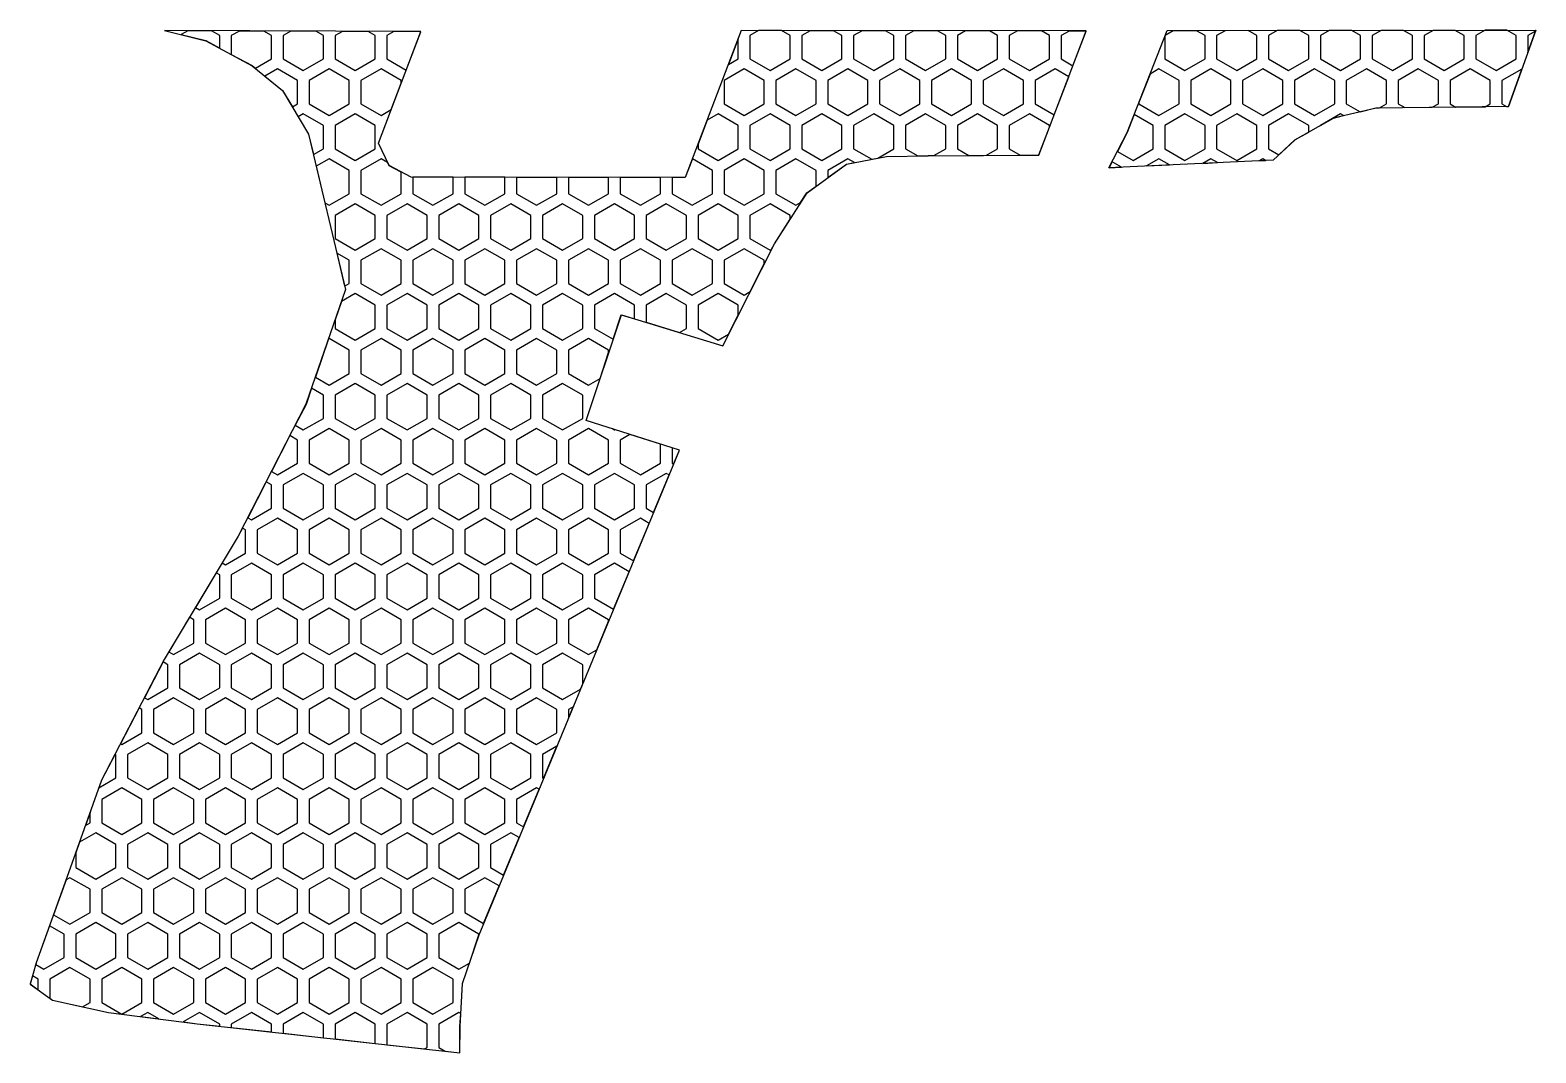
# Model space of a CAD drawing. Header units: millimetres. Extents: x -16.5 to 16.5, y -12 to 10.3.
import ezdxf

# ---------------------------------------------------------------- set-up
doc = ezdxf.new("R2010")
doc.units = ezdxf.units.MM

msp = doc.modelspace()

# ---------------------------------------------------------------- linework, layer by layer
for points in [[(-12.617, 10.073), (-11.608, 9.528), (-10.942, 8.983), (-10.377, 8.035), (-9.569, 4.634), (-10.431, 2.128), (-11.913, -0.754), (-13.529, -3.448), (-14.903, -6.088), (-15.658, -8.217), (-16.331, -10.076), (-16.461, -10.542), (-15.972, -10.894), (-14.749, -11.168), (-12.812, -11.413), (-7.063, -12.047), (-7.061, -11.47), (-7.007, -10.534), (-6.646, -9.464), (-2.261, 1.127), (-4.306, 1.777), (-3.533, 4.082), (-1.314, 3.409), (-0.184, 5.635), (0.525, 6.75), (1.386, 7.375), (2.264, 7.544), (3.176, 7.561), (5.595, 7.575), (6.631, 10.289), (-0.912, 10.297), (-2.137, 7.087), (-8.129, 7.093), (-8.612, 7.345), (-8.844, 7.838), (-7.915, 10.275), (-13.525, 10.295)], [(-12.316, 10.185), (-12.496, 10.289), (-13.014, 10.29), (-13.157, 10.208), (-12.616, 10.075), (-12.316, 9.913)], [(-11.182, 9.677), (-11.182, 10.185), (-11.355, 10.284), (-11.887, 10.286), (-12.062, 10.185), (-12.062, 9.776), (-11.606, 9.53), (-11.536, 9.473)], [(-10.049, 9.677), (-10.049, 10.185), (-10.214, 10.28), (-10.76, 10.282), (-10.928, 10.185), (-10.928, 9.677), (-10.488, 9.423)], [(-8.915, 9.677), (-8.915, 10.185), (-9.073, 10.276), (-9.633, 10.278), (-9.795, 10.185), (-9.795, 9.677), (-9.355, 9.423)], [(-7.921, 10.266), (-7.932, 10.272), (-8.506, 10.274), (-8.661, 10.185), (-8.661, 9.677), (-8.238, 9.433)], [(0.156, 9.677), (0.156, 10.185), (-0.032, 10.294), (-0.534, 10.294), (-0.723, 10.185), (-0.723, 9.677), (-0.284, 9.423)], [(1.29, 9.677), (1.29, 10.185), (1.105, 10.292), (0.597, 10.293), (0.41, 10.185), (0.41, 9.677), (0.85, 9.423)], [(2.424, 9.677), (2.424, 10.185), (2.241, 10.291), (1.729, 10.292), (1.544, 10.185), (1.544, 9.677), (1.984, 9.423)], [(3.558, 9.677), (3.558, 10.185), (3.377, 10.29), (2.861, 10.29), (2.678, 10.185), (2.678, 9.677), (3.118, 9.423)], [(4.692, 9.677), (4.692, 10.185), (4.513, 10.288), (3.992, 10.289), (3.812, 10.185), (3.812, 9.677), (4.252, 9.423)], [(5.826, 9.677), (5.826, 10.185), (5.649, 10.287), (5.124, 10.288), (4.946, 10.185), (4.946, 9.677), (5.386, 9.423)], [(6.627, 10.286), (6.256, 10.286), (6.08, 10.185), (6.08, 9.677), (6.338, 9.528)], [(7.522, 8.071), (8.396, 10.294), (16.461, 10.305), (15.864, 8.635), (12.966, 8.602), (12.036, 8.38), (11.196, 7.905), (10.72, 7.462), (7.125, 7.296)], [(9.227, 9.677), (9.227, 10.185), (9.041, 10.293), (8.533, 10.292), (8.358, 10.191), (8.348, 10.165), (8.348, 9.677), (8.788, 9.423)], [(10.361, 9.677), (10.361, 10.185), (10.172, 10.294), (9.669, 10.293), (9.481, 10.185), (9.481, 9.677), (9.921, 9.423)], [(11.495, 9.677), (11.495, 10.185), (11.303, 10.296), (10.806, 10.295), (10.615, 10.185), (10.615, 9.677), (11.055, 9.423)], [(12.629, 9.677), (12.629, 10.185), (12.435, 10.297), (11.943, 10.297), (11.749, 10.185), (11.749, 9.677), (12.189, 9.423)], [(13.763, 9.677), (13.763, 10.185), (13.566, 10.299), (13.079, 10.298), (12.883, 10.185), (12.883, 9.677), (13.323, 9.423)], [(14.897, 9.677), (14.897, 10.185), (14.697, 10.3), (14.216, 10.3), (14.017, 10.185), (14.017, 9.677), (14.457, 9.423)], [(16.031, 9.677), (16.031, 10.185), (15.828, 10.302), (15.352, 10.301), (15.151, 10.185), (15.151, 9.677), (15.591, 9.423)], [(16.45, 10.28), (16.285, 10.185), (16.285, 9.819)], [(-0.977, 9.677), (-0.977, 10.118), (-1.194, 9.552)], [(-10.615, 8.695), (-10.615, 9.203), (-11.055, 9.457), (-11.326, 9.301), (-10.94, 8.985), (-10.728, 8.63)], [(-9.482, 8.695), (-9.482, 9.203), (-9.922, 9.457), (-10.361, 9.203), (-10.361, 8.695), (-9.922, 8.441)], [(-8.568, 8.568), (-8.348, 9.146), (-8.348, 9.203), (-8.788, 9.457), (-9.228, 9.203), (-9.228, 8.695), (-8.788, 8.441)], [(-0.411, 8.695), (-0.411, 9.203), (-0.85, 9.457), (-1.29, 9.203), (-1.29, 8.695), (-0.85, 8.441)], [(0.723, 8.695), (0.723, 9.203), (0.283, 9.457), (-0.157, 9.203), (-0.157, 8.695), (0.283, 8.441)], [(1.857, 8.695), (1.857, 9.203), (1.417, 9.457), (0.977, 9.203), (0.977, 8.695), (1.417, 8.441)], [(2.991, 8.695), (2.991, 9.203), (2.551, 9.457), (2.111, 9.203), (2.111, 8.695), (2.551, 8.441)], [(4.125, 8.695), (4.125, 9.203), (3.685, 9.457), (3.245, 9.203), (3.245, 8.695), (3.685, 8.441)], [(5.259, 8.695), (5.259, 9.203), (4.819, 9.457), (4.379, 9.203), (4.379, 8.695), (4.819, 8.441)], [(6.246, 9.288), (5.953, 9.457), (5.513, 9.203), (5.513, 8.695), (5.928, 8.455)], [(8.661, 8.695), (8.661, 9.203), (8.221, 9.457), (8.025, 9.344), (7.781, 8.723), (7.781, 8.695), (8.221, 8.441)], [(9.794, 8.695), (9.794, 9.203), (9.354, 9.457), (8.915, 9.203), (8.915, 8.695), (9.354, 8.441)], [(10.928, 8.695), (10.928, 9.203), (10.488, 9.457), (10.048, 9.203), (10.048, 8.695), (10.488, 8.441)], [(12.062, 8.695), (12.062, 9.203), (11.622, 9.457), (11.182, 9.203), (11.182, 8.695), (11.622, 8.441)], [(12.965, 8.604), (13.04, 8.605), (13.196, 8.695), (13.196, 9.203), (12.756, 9.457), (12.316, 9.203), (12.316, 8.695), (12.617, 8.521)], [(14.197, 8.618), (14.33, 8.695), (14.33, 9.203), (13.89, 9.457), (13.45, 9.203), (13.45, 8.695), (13.595, 8.611)], [(15.354, 8.632), (15.464, 8.695), (15.464, 9.203), (15.024, 9.457), (14.584, 9.203), (14.584, 8.695), (14.707, 8.624)], [(15.862, 8.637), (16.155, 9.455), (15.718, 9.203), (15.718, 8.695), (15.819, 8.637)], [(-10.049, 7.713), (-10.049, 8.221), (-10.488, 8.475), (-10.598, 8.412), (-10.374, 8.035), (-10.268, 7.587)], [(-8.915, 7.713), (-8.915, 8.221), (-9.355, 8.475), (-9.795, 8.221), (-9.795, 7.713), (-9.355, 7.459)], [(-0.977, 7.713), (-0.977, 8.221), (-1.417, 8.475), (-1.658, 8.336), (-1.857, 7.813), (-1.857, 7.713), (-1.417, 7.459)], [(0.156, 7.713), (0.156, 8.221), (-0.284, 8.475), (-0.723, 8.221), (-0.723, 7.713), (-0.284, 7.459)], [(1.29, 7.713), (1.29, 8.221), (0.85, 8.475), (0.41, 8.221), (0.41, 7.713), (0.85, 7.459)], [(2.071, 7.509), (2.424, 7.713), (2.424, 8.221), (1.984, 8.475), (1.544, 8.221), (1.544, 7.713), (1.941, 7.484)], [(3.176, 7.563), (3.3, 7.564), (3.558, 7.713), (3.558, 8.221), (3.118, 8.475), (2.678, 8.221), (2.678, 7.713), (2.945, 7.559)], [(4.446, 7.571), (4.692, 7.713), (4.692, 8.221), (4.252, 8.475), (3.812, 8.221), (3.812, 7.713), (4.062, 7.568)], [(5.592, 7.578), (5.594, 7.579), (5.826, 8.187), (5.826, 8.221), (5.386, 8.475), (4.946, 8.221), (4.946, 7.713), (5.184, 7.575)], [(8.094, 7.713), (8.094, 8.221), (7.678, 8.461), (7.524, 8.07), (7.312, 7.656), (7.654, 7.459)], [(9.227, 7.713), (9.227, 8.221), (8.788, 8.475), (8.348, 8.221), (8.348, 7.713), (8.788, 7.459)], [(10.361, 7.713), (10.361, 8.221), (9.921, 8.475), (9.481, 8.221), (9.481, 7.713), (9.921, 7.459)], [(11.194, 7.907), (11.495, 8.077), (11.495, 8.221), (11.055, 8.475), (10.615, 8.221), (10.615, 7.713), (10.844, 7.581)], [(12.036, 8.383), (12.257, 8.436), (12.189, 8.475), (11.749, 8.221), (11.749, 8.221)], [(-9.482, 6.731), (-9.482, 7.239), (-9.922, 7.493), (-10.206, 7.329), (-10.017, 6.532), (-9.922, 6.477)], [(-8.348, 6.731), (-8.348, 7.204), (-8.614, 7.343), (-8.646, 7.411), (-8.788, 7.493), (-9.228, 7.239), (-9.228, 6.731), (-8.788, 6.477)], [(-1.544, 6.731), (-1.544, 7.239), (-1.98, 7.491), (-2.136, 7.084), (-2.424, 7.085), (-2.424, 6.731), (-1.984, 6.477)], [(-0.411, 6.731), (-0.411, 7.239), (-0.85, 7.493), (-1.29, 7.239), (-1.29, 6.731), (-0.85, 6.477)], [(0.386, 6.536), (0.523, 6.752), (0.723, 6.897), (0.723, 7.239), (0.283, 7.493), (-0.157, 7.239), (-0.157, 6.731), (0.283, 6.477)], [(1.385, 7.377), (1.56, 7.411), (1.417, 7.493), (0.977, 7.239), (0.977, 7.081)], [(7.129, 7.299), (7.401, 7.312), (7.196, 7.43), (7.129, 7.299)], [(8.451, 7.36), (8.221, 7.493), (7.95, 7.337)], [(9.501, 7.409), (9.354, 7.493), (9.183, 7.394)], [(10.551, 7.457), (10.488, 7.493), (10.415, 7.451)], [(-7.214, 6.731), (-7.214, 7.09), (-8.094, 7.091), (-8.094, 6.731), (-7.654, 6.477)], [(-6.08, 6.731), (-6.08, 7.089), (-6.96, 7.09), (-6.96, 6.731), (-6.52, 6.477)], [(-4.946, 6.731), (-4.946, 7.087), (-5.826, 7.088), (-5.826, 6.731), (-5.386, 6.477)], [(-3.812, 6.731), (-3.812, 7.086), (-4.692, 7.087), (-4.692, 6.731), (-4.252, 6.477)], [(-2.678, 6.731), (-2.678, 7.085), (-3.558, 7.086), (-3.558, 6.731), (-3.118, 6.477)], [(-8.915, 5.749), (-8.915, 6.257), (-9.355, 6.511), (-9.795, 6.257), (-9.795, 5.749), (-9.355, 5.495)], [(-7.781, 5.749), (-7.781, 6.257), (-8.221, 6.511), (-8.661, 6.257), (-8.661, 5.749), (-8.221, 5.495)], [(-6.647, 5.749), (-6.647, 6.257), (-7.087, 6.511), (-7.527, 6.257), (-7.527, 5.749), (-7.087, 5.495)], [(-5.513, 5.749), (-5.513, 6.257), (-5.953, 6.511), (-6.393, 6.257), (-6.393, 5.749), (-5.953, 5.495)], [(-4.379, 5.749), (-4.379, 6.257), (-4.819, 6.511), (-5.259, 6.257), (-5.259, 5.749), (-4.819, 5.495)], [(-3.245, 5.749), (-3.245, 6.257), (-3.685, 6.511), (-4.125, 6.257), (-4.125, 5.749), (-3.685, 5.495)], [(-2.111, 5.749), (-2.111, 6.257), (-2.551, 6.511), (-2.991, 6.257), (-2.991, 5.749), (-2.551, 5.495)], [(-0.977, 5.749), (-0.977, 6.257), (-1.417, 6.511), (-1.857, 6.257), (-1.857, 5.749), (-1.417, 5.495)], [(-0.248, 5.516), (-0.187, 5.637), (0.156, 6.176), (0.156, 6.257), (-0.284, 6.511), (-0.723, 6.257), (-0.723, 5.749), (-0.284, 5.495)], [(-9.482, 4.767), (-9.482, 5.275), (-9.757, 5.434), (-9.584, 4.708)], [(-8.348, 4.767), (-8.348, 5.275), (-8.788, 5.529), (-9.228, 5.275), (-9.228, 4.767), (-8.788, 4.513)], [(-7.214, 4.767), (-7.214, 5.275), (-7.654, 5.529), (-8.094, 5.275), (-8.094, 4.767), (-7.654, 4.513)], [(-6.08, 4.767), (-6.08, 5.275), (-6.52, 5.529), (-6.96, 5.275), (-6.96, 4.767), (-6.52, 4.513)], [(-4.946, 4.767), (-4.946, 5.275), (-5.386, 5.529), (-5.826, 5.275), (-5.826, 4.767), (-5.386, 4.513)], [(-3.812, 4.767), (-3.812, 5.275), (-4.252, 5.529), (-4.692, 5.275), (-4.692, 4.767), (-4.252, 4.513)], [(-2.678, 4.767), (-2.678, 5.275), (-3.118, 5.529), (-3.558, 5.275), (-3.558, 4.767), (-3.118, 4.513)], [(-1.544, 4.767), (-1.544, 5.275), (-1.984, 5.529), (-2.424, 5.275), (-2.424, 4.767), (-1.984, 4.513)], [(-0.718, 4.59), (-0.411, 5.195), (-0.411, 5.275), (-0.85, 5.529), (-1.29, 5.275), (-1.29, 4.767), (-0.85, 4.513)], [(-8.915, 3.785), (-8.915, 4.293), (-9.355, 4.547), (-9.656, 4.373), (-9.795, 3.971), (-9.795, 3.785), (-9.355, 3.531)], [(-7.781, 3.785), (-7.781, 4.293), (-8.221, 4.547), (-8.661, 4.293), (-8.661, 3.785), (-8.221, 3.531)], [(-6.647, 3.785), (-6.647, 4.293), (-7.087, 4.547), (-7.527, 4.293), (-7.527, 3.785), (-7.087, 3.531)], [(-5.513, 3.785), (-5.513, 4.293), (-5.953, 4.547), (-6.393, 4.293), (-6.393, 3.785), (-5.953, 3.531)], [(-4.379, 3.785), (-4.379, 4.293), (-4.819, 4.547), (-5.259, 4.293), (-5.259, 3.785), (-4.819, 3.531)], [(-3.535, 4.085), (-3.245, 3.997), (-3.245, 4.293), (-3.685, 4.547), (-4.125, 4.293), (-4.125, 3.785), (-3.715, 3.548)], [(-2.111, 3.785), (-2.111, 4.293), (-2.551, 4.547), (-2.991, 4.293), (-2.991, 3.92), (-2.261, 3.699)], [(-1.188, 3.664), (-0.977, 4.078), (-0.977, 4.293), (-1.417, 4.547), (-1.857, 4.293), (-1.857, 3.785), (-1.417, 3.531)], [(-9.482, 2.803), (-9.482, 3.311), (-9.921, 3.565), (-9.937, 3.556), (-10.224, 2.724), (-9.921, 2.549)], [(-8.348, 2.803), (-8.348, 3.311), (-8.788, 3.565), (-9.228, 3.311), (-9.228, 2.803), (-8.788, 2.549)], [(-7.214, 2.803), (-7.214, 3.311), (-7.654, 3.565), (-8.094, 3.311), (-8.094, 2.803), (-7.654, 2.549)], [(-6.08, 2.803), (-6.08, 3.311), (-6.52, 3.565), (-6.96, 3.311), (-6.96, 2.803), (-6.52, 2.549)], [(-4.946, 2.803), (-4.946, 3.311), (-5.386, 3.565), (-5.826, 3.311), (-5.826, 2.803), (-5.386, 2.549)], [(-4.001, 2.694), (-3.812, 3.258), (-3.812, 3.311), (-4.252, 3.565), (-4.692, 3.311), (-4.692, 2.803), (-4.252, 2.549)], [(-10.048, 1.821), (-10.048, 2.329), (-10.308, 2.479), (-10.429, 2.127), (-10.665, 1.669), (-10.488, 1.567)], [(-8.915, 1.821), (-8.915, 2.329), (-9.355, 2.583), (-9.795, 2.329), (-9.795, 1.821), (-9.355, 1.567)], [(-7.781, 1.821), (-7.781, 2.329), (-8.221, 2.583), (-8.661, 2.329), (-8.661, 1.821), (-8.221, 1.567)], [(-6.647, 1.821), (-6.647, 2.329), (-7.087, 2.583), (-7.527, 2.329), (-7.527, 1.821), (-7.087, 1.567)], [(-5.513, 1.821), (-5.513, 2.329), (-5.953, 2.583), (-6.393, 2.329), (-6.393, 1.821), (-5.953, 1.567)], [(-4.379, 1.821), (-4.379, 2.329), (-4.819, 2.583), (-5.259, 2.329), (-5.259, 1.821), (-4.819, 1.567)], [(-4.123, 2.33), (-4.125, 2.329), (-4.125, 2.325)], [(-10.615, 0.839), (-10.615, 1.347), (-10.781, 1.443), (-11.184, 0.659), (-11.055, 0.585)], [(-9.482, 0.839), (-9.482, 1.347), (-9.921, 1.601), (-10.361, 1.347), (-10.361, 0.839), (-9.921, 0.585)], [(-8.348, 0.839), (-8.348, 1.347), (-8.788, 1.601), (-9.228, 1.347), (-9.228, 0.839), (-8.788, 0.585)], [(-7.214, 0.839), (-7.214, 1.347), (-7.654, 1.601), (-8.094, 1.347), (-8.094, 0.839), (-7.654, 0.585)], [(-6.08, 0.839), (-6.08, 1.347), (-6.52, 1.601), (-6.96, 1.347), (-6.96, 0.839), (-6.52, 0.585)], [(-4.946, 0.839), (-4.946, 1.347), (-5.386, 1.601), (-5.826, 1.347), (-5.826, 0.839), (-5.386, 0.585)], [(-3.812, 0.839), (-3.812, 1.347), (-4.252, 1.601), (-4.692, 1.347), (-4.692, 0.839), (-4.252, 0.585)], [(-3.674, 1.573), (-3.723, 1.589), (-3.685, 1.567)], [(-2.678, 0.839), (-2.678, 1.257), (-3.346, 1.469), (-3.558, 1.347), (-3.558, 0.839), (-3.118, 0.585)], [(-2.264, 1.126), (-2.424, 1.177), (-2.424, 0.839), (-2.391, 0.82)], [(-11.182, -0.143), (-11.182, 0.365), (-11.3, 0.433), (-11.703, -0.35), (-11.622, -0.397)], [(-10.048, -0.143), (-10.048, 0.365), (-10.488, 0.619), (-10.928, 0.365), (-10.928, -0.143), (-10.488, -0.397)], [(-8.915, -0.143), (-8.915, 0.365), (-9.355, 0.619), (-9.795, 0.365), (-9.795, -0.143), (-9.355, -0.397)], [(-7.781, -0.143), (-7.781, 0.365), (-8.221, 0.619), (-8.661, 0.365), (-8.661, -0.143), (-8.221, -0.397)], [(-6.647, -0.143), (-6.647, 0.365), (-7.087, 0.619), (-7.527, 0.365), (-7.527, -0.143), (-7.087, -0.397)], [(-5.513, -0.143), (-5.513, 0.365), (-5.953, 0.619), (-6.393, 0.365), (-6.393, -0.143), (-5.953, -0.397)], [(-4.379, -0.143), (-4.379, 0.365), (-4.819, 0.619), (-5.259, 0.365), (-5.259, -0.143), (-4.819, -0.397)], [(-3.245, -0.143), (-3.245, 0.365), (-3.685, 0.619), (-4.125, 0.365), (-4.125, -0.143), (-3.685, -0.397)], [(-2.489, 0.583), (-2.551, 0.619), (-2.991, 0.365), (-2.991, -0.143), (-2.828, -0.237)], [(-11.749, -1.125), (-11.749, -0.617), (-11.819, -0.577), (-11.911, -0.756), (-12.26, -1.338), (-12.189, -1.379)], [(-10.615, -1.125), (-10.615, -0.617), (-11.055, -0.363), (-11.495, -0.617), (-11.495, -1.125), (-11.055, -1.379)], [(-9.482, -1.125), (-9.482, -0.617), (-9.921, -0.363), (-10.361, -0.617), (-10.361, -1.125), (-9.921, -1.379)], [(-8.348, -1.125), (-8.348, -0.617), (-8.788, -0.363), (-9.228, -0.617), (-9.228, -1.125), (-8.788, -1.379)], [(-7.214, -1.125), (-7.214, -0.617), (-7.654, -0.363), (-8.094, -0.617), (-8.094, -1.125), (-7.654, -1.379)], [(-6.08, -1.125), (-6.08, -0.617), (-6.52, -0.363), (-6.96, -0.617), (-6.96, -1.125), (-6.52, -1.379)], [(-4.946, -1.125), (-4.946, -0.617), (-5.386, -0.363), (-5.826, -0.617), (-5.826, -1.125), (-5.386, -1.379)], [(-3.812, -1.125), (-3.812, -0.617), (-4.252, -0.363), (-4.692, -0.617), (-4.692, -1.125), (-4.252, -1.379)], [(-2.926, -0.474), (-3.118, -0.363), (-3.558, -0.617), (-3.558, -1.125), (-3.266, -1.294)], [(-12.316, -2.107), (-12.316, -1.599), (-12.391, -1.556), (-12.844, -2.31), (-12.756, -2.361)], [(-11.182, -2.107), (-11.182, -1.599), (-11.622, -1.345), (-12.062, -1.599), (-12.062, -2.107), (-11.622, -2.361)], [(-10.048, -2.107), (-10.048, -1.599), (-10.488, -1.345), (-10.928, -1.599), (-10.928, -2.107), (-10.488, -2.361)], [(-8.915, -2.107), (-8.915, -1.599), (-9.355, -1.345), (-9.795, -1.599), (-9.795, -2.107), (-9.355, -2.361)], [(-7.781, -2.107), (-7.781, -1.599), (-8.221, -1.345), (-8.661, -1.599), (-8.661, -2.107), (-8.221, -2.361)], [(-6.647, -2.107), (-6.647, -1.599), (-7.087, -1.345), (-7.527, -1.599), (-7.527, -2.107), (-7.087, -2.361)], [(-5.513, -2.107), (-5.513, -1.599), (-5.953, -1.345), (-6.393, -1.599), (-6.393, -2.107), (-5.953, -2.361)], [(-4.379, -2.107), (-4.379, -1.599), (-4.819, -1.345), (-5.259, -1.599), (-5.259, -2.107), (-4.819, -2.361)], [(-3.364, -1.53), (-3.685, -1.345), (-4.125, -1.599), (-4.125, -2.107), (-3.703, -2.35)], [(-12.883, -3.089), (-12.883, -2.581), (-12.974, -2.528), (-13.427, -3.283), (-13.323, -3.343)], [(-11.749, -3.089), (-11.749, -2.581), (-12.189, -2.327), (-12.629, -2.581), (-12.629, -3.089), (-12.189, -3.343)], [(-10.615, -3.089), (-10.615, -2.581), (-11.055, -2.327), (-11.495, -2.581), (-11.495, -3.089), (-11.055, -3.343)], [(-9.482, -3.089), (-9.482, -2.581), (-9.921, -2.327), (-10.361, -2.581), (-10.361, -3.089), (-9.921, -3.343)], [(-8.348, -3.089), (-8.348, -2.581), (-8.788, -2.327), (-9.228, -2.581), (-9.228, -3.089), (-8.788, -3.343)], [(-7.214, -3.089), (-7.214, -2.581), (-7.654, -2.327), (-8.094, -2.581), (-8.094, -3.089), (-7.654, -3.343)], [(-6.08, -3.089), (-6.08, -2.581), (-6.52, -2.327), (-6.96, -2.581), (-6.96, -3.089), (-6.52, -3.343)], [(-4.946, -3.089), (-4.946, -2.581), (-5.386, -2.327), (-5.826, -2.581), (-5.826, -3.089), (-5.386, -3.343)], [(-4.071, -3.238), (-3.812, -2.613), (-3.812, -2.581), (-4.252, -2.327), (-4.692, -2.581), (-4.692, -3.089), (-4.252, -3.343)], [(-13.45, -4.071), (-13.45, -3.563), (-13.555, -3.502), (-13.961, -4.284), (-13.89, -4.325)], [(-12.316, -4.071), (-12.316, -3.563), (-12.756, -3.309), (-13.196, -3.563), (-13.196, -4.071), (-12.756, -4.325)], [(-11.182, -4.071), (-11.182, -3.563), (-11.622, -3.309), (-12.062, -3.563), (-12.062, -4.071), (-11.622, -4.325)], [(-10.048, -4.071), (-10.048, -3.563), (-10.488, -3.309), (-10.928, -3.563), (-10.928, -4.071), (-10.488, -4.325)], [(-8.915, -4.071), (-8.915, -3.563), (-9.355, -3.309), (-9.794, -3.563), (-9.794, -4.071), (-9.355, -4.325)], [(-7.781, -4.071), (-7.781, -3.563), (-8.221, -3.309), (-8.661, -3.563), (-8.661, -4.071), (-8.221, -4.325)], [(-6.647, -4.071), (-6.647, -3.563), (-7.087, -3.309), (-7.527, -3.563), (-7.527, -4.071), (-7.087, -4.325)], [(-5.513, -4.071), (-5.513, -3.563), (-5.953, -3.309), (-6.393, -3.563), (-6.393, -4.071), (-5.953, -4.325)], [(-4.427, -4.098), (-4.379, -3.983), (-4.379, -3.563), (-4.819, -3.309), (-5.259, -3.563), (-5.259, -4.071), (-4.819, -4.325)], [(-14.017, -5.053), (-14.017, -4.545), (-14.079, -4.509), (-14.485, -5.29), (-14.457, -5.307)], [(-12.883, -5.053), (-12.883, -4.545), (-13.323, -4.291), (-13.763, -4.545), (-13.763, -5.053), (-13.323, -5.307)], [(-11.749, -5.053), (-11.749, -4.545), (-12.189, -4.291), (-12.629, -4.545), (-12.629, -5.053), (-12.189, -5.307)], [(-10.615, -5.053), (-10.615, -4.545), (-11.055, -4.291), (-11.495, -4.545), (-11.495, -5.053), (-11.055, -5.307)], [(-9.482, -5.053), (-9.482, -4.545), (-9.921, -4.291), (-10.361, -4.545), (-10.361, -5.053), (-9.921, -5.307)], [(-8.348, -5.053), (-8.348, -4.545), (-8.788, -4.291), (-9.228, -4.545), (-9.228, -5.053), (-8.788, -5.307)], [(-7.214, -5.053), (-7.214, -4.545), (-7.654, -4.291), (-8.094, -4.545), (-8.094, -5.053), (-7.654, -5.307)], [(-6.08, -5.053), (-6.08, -4.545), (-6.52, -4.291), (-6.96, -4.545), (-6.96, -5.053), (-6.52, -5.307)], [(-4.946, -5.053), (-4.946, -4.545), (-5.386, -4.291), (-5.826, -4.545), (-5.826, -5.053), (-5.386, -5.307)], [(-4.587, -4.484), (-4.692, -4.545), (-4.692, -4.738)], [(-14.584, -6.035), (-14.584, -5.527), (-14.603, -5.516), (-14.901, -6.09), (-14.958, -6.251)], [(-13.45, -6.035), (-13.45, -5.527), (-13.89, -5.273), (-14.33, -5.527), (-14.33, -6.035), (-13.89, -6.289)], [(-12.316, -6.035), (-12.316, -5.527), (-12.756, -5.273), (-13.196, -5.527), (-13.196, -6.035), (-12.756, -6.289)], [(-11.182, -6.035), (-11.182, -5.527), (-11.622, -5.273), (-12.062, -5.527), (-12.062, -6.035), (-11.622, -6.289)], [(-10.048, -6.035), (-10.048, -5.527), (-10.488, -5.273), (-10.928, -5.527), (-10.928, -6.035), (-10.488, -6.289)], [(-8.915, -6.035), (-8.915, -5.527), (-9.355, -5.273), (-9.794, -5.527), (-9.794, -6.035), (-9.355, -6.289)], [(-7.781, -6.035), (-7.781, -5.527), (-8.221, -5.273), (-8.661, -5.527), (-8.661, -6.035), (-8.221, -6.289)], [(-6.647, -6.035), (-6.647, -5.527), (-7.087, -5.273), (-7.527, -5.527), (-7.527, -6.035), (-7.087, -6.289)], [(-5.513, -6.035), (-5.513, -5.527), (-5.953, -5.273), (-6.393, -5.527), (-6.393, -6.035), (-5.953, -6.289)], [(-4.943, -5.344), (-5.259, -5.527), (-5.259, -6.035), (-5.235, -6.049)], [(-14.017, -7.017), (-14.017, -6.509), (-14.457, -6.255), (-14.897, -6.509), (-14.897, -7.017), (-14.457, -7.271)], [(-12.883, -7.017), (-12.883, -6.509), (-13.323, -6.255), (-13.763, -6.509), (-13.763, -7.017), (-13.323, -7.271)], [(-11.749, -7.017), (-11.749, -6.509), (-12.189, -6.255), (-12.629, -6.509), (-12.629, -7.017), (-12.189, -7.271)], [(-10.615, -7.017), (-10.615, -6.509), (-11.055, -6.255), (-11.495, -6.509), (-11.495, -7.017), (-11.055, -7.271)], [(-9.482, -7.017), (-9.482, -6.509), (-9.921, -6.255), (-10.361, -6.509), (-10.361, -7.017), (-9.921, -7.271)], [(-8.348, -7.017), (-8.348, -6.509), (-8.788, -6.255), (-9.228, -6.509), (-9.228, -7.017), (-8.788, -7.271)], [(-7.214, -7.017), (-7.214, -6.509), (-7.654, -6.255), (-8.094, -6.509), (-8.094, -7.017), (-7.654, -7.271)], [(-6.08, -7.017), (-6.08, -6.509), (-6.52, -6.255), (-6.96, -6.509), (-6.96, -7.017), (-6.52, -7.271)], [(-5.333, -6.285), (-5.386, -6.255), (-5.826, -6.509), (-5.826, -7.017), (-5.672, -7.105)], [(-15.151, -7.017), (-15.151, -6.794), (-15.25, -7.074)], [(-14.584, -7.998), (-14.584, -7.49), (-15.024, -7.236), (-15.381, -7.442), (-15.464, -7.677), (-15.464, -7.998), (-15.024, -8.252)], [(-13.45, -7.998), (-13.45, -7.49), (-13.89, -7.236), (-14.33, -7.49), (-14.33, -7.998), (-13.89, -8.252)], [(-12.316, -7.998), (-12.316, -7.49), (-12.756, -7.236), (-13.196, -7.49), (-13.196, -7.998), (-12.756, -8.252)], [(-11.182, -7.998), (-11.182, -7.49), (-11.622, -7.236), (-12.062, -7.49), (-12.062, -7.998), (-11.622, -8.252)], [(-10.048, -7.998), (-10.048, -7.49), (-10.488, -7.236), (-10.928, -7.49), (-10.928, -7.998), (-10.488, -8.252)], [(-8.915, -7.998), (-8.915, -7.49), (-9.355, -7.236), (-9.794, -7.49), (-9.794, -7.998), (-9.355, -8.252)], [(-7.781, -7.998), (-7.781, -7.49), (-8.221, -7.236), (-8.661, -7.49), (-8.661, -7.998), (-8.221, -8.252)], [(-6.647, -7.998), (-6.647, -7.49), (-7.087, -7.236), (-7.527, -7.49), (-7.527, -7.998), (-7.087, -8.252)], [(-5.77, -7.342), (-5.953, -7.236), (-6.393, -7.49), (-6.393, -7.998), (-6.11, -8.162)], [(-15.151, -8.98), (-15.151, -8.472), (-15.591, -8.218), (-15.673, -8.266), (-15.949, -9.028), (-15.591, -9.234)], [(-14.017, -8.98), (-14.017, -8.472), (-14.457, -8.218), (-14.897, -8.472), (-14.897, -8.98), (-14.457, -9.234)], [(-12.883, -8.98), (-12.883, -8.472), (-13.323, -8.218), (-13.763, -8.472), (-13.763, -8.98), (-13.323, -9.234)], [(-11.749, -8.98), (-11.749, -8.472), (-12.189, -8.218), (-12.629, -8.472), (-12.629, -8.98), (-12.189, -9.234)], [(-10.615, -8.98), (-10.615, -8.472), (-11.055, -8.218), (-11.495, -8.472), (-11.495, -8.98), (-11.055, -9.234)], [(-9.482, -8.98), (-9.482, -8.472), (-9.921, -8.218), (-10.361, -8.472), (-10.361, -8.98), (-9.921, -9.234)], [(-8.348, -8.98), (-8.348, -8.472), (-8.788, -8.218), (-9.228, -8.472), (-9.228, -8.98), (-8.788, -9.234)], [(-7.214, -8.98), (-7.214, -8.472), (-7.654, -8.218), (-8.094, -8.472), (-8.094, -8.98), (-7.654, -9.234)], [(-6.208, -8.399), (-6.52, -8.218), (-6.96, -8.472), (-6.96, -8.98), (-6.547, -9.219)], [(-14.584, -9.962), (-14.584, -9.454), (-15.024, -9.2), (-15.464, -9.454), (-15.464, -9.962), (-15.024, -10.216)], [(-13.45, -9.962), (-13.45, -9.454), (-13.89, -9.2), (-14.33, -9.454), (-14.33, -9.962), (-13.89, -10.216)], [(-12.316, -9.962), (-12.316, -9.454), (-12.756, -9.2), (-13.196, -9.454), (-13.196, -9.962), (-12.756, -10.216)], [(-11.182, -9.962), (-11.182, -9.454), (-11.622, -9.2), (-12.062, -9.454), (-12.062, -9.962), (-11.622, -10.216)], [(-10.048, -9.962), (-10.048, -9.454), (-10.488, -9.2), (-10.928, -9.454), (-10.928, -9.962), (-10.488, -10.216)], [(-8.915, -9.962), (-8.915, -9.454), (-9.355, -9.2), (-9.794, -9.454), (-9.794, -9.962), (-9.355, -10.216)], [(-7.781, -9.962), (-7.781, -9.454), (-8.221, -9.2), (-8.661, -9.454), (-8.661, -9.962), (-8.221, -10.216)], [(-6.858, -10.084), (-6.649, -9.464), (-6.647, -9.459), (-6.647, -9.454), (-7.087, -9.2), (-7.527, -9.454), (-7.527, -9.962), (-7.087, -10.216)], [(-15.718, -9.962), (-15.718, -9.454), (-16.037, -9.27), (-16.329, -10.076), (-16.339, -10.112), (-16.158, -10.216)], [(-15.151, -10.944), (-15.151, -10.436), (-15.591, -10.182), (-16.031, -10.436), (-16.031, -10.849), (-15.971, -10.892), (-15.314, -11.039)], [(-14.017, -10.944), (-14.017, -10.436), (-14.457, -10.182), (-14.897, -10.436), (-14.897, -10.944), (-14.457, -11.198)], [(-12.883, -10.944), (-12.883, -10.436), (-13.323, -10.182), (-13.763, -10.436), (-13.763, -10.944), (-13.323, -11.198)], [(-11.749, -10.944), (-11.749, -10.436), (-12.189, -10.182), (-12.629, -10.436), (-12.629, -10.944), (-12.189, -11.198)], [(-10.615, -10.944), (-10.615, -10.436), (-11.055, -10.182), (-11.495, -10.436), (-11.495, -10.944), (-11.055, -11.198)], [(-9.482, -10.944), (-9.482, -10.436), (-9.921, -10.182), (-10.361, -10.436), (-10.361, -10.944), (-9.921, -11.198)], [(-8.348, -10.944), (-8.348, -10.436), (-8.788, -10.182), (-9.228, -10.436), (-9.228, -10.944), (-8.788, -11.198)], [(-7.214, -10.944), (-7.214, -10.436), (-7.654, -10.182), (-8.094, -10.436), (-8.094, -10.944), (-7.654, -11.198)], [(-16.285, -10.436), (-16.409, -10.364), (-16.459, -10.541), (-16.459, -10.541), (-16.285, -10.666)], [(-13.89, -11.164), (-14.046, -11.254), (-13.647, -11.305)], [(-12.316, -11.418), (-12.756, -11.164), (-13.115, -11.372), (-12.811, -11.41), (-12.316, -11.465)], [(-11.182, -11.418), (-11.622, -11.164), (-12.062, -11.418), (-12.062, -11.493), (-11.182, -11.59)], [(-10.048, -11.418), (-10.488, -11.164), (-10.928, -11.418), (-10.928, -11.618), (-10.048, -11.715)], [(-8.915, -11.418), (-9.355, -11.164), (-9.794, -11.418), (-9.794, -11.743), (-8.915, -11.84)], [(-7.781, -11.926), (-7.781, -11.418), (-8.221, -11.164), (-8.661, -11.418), (-8.661, -11.868), (-7.837, -11.959)], [(-7.063, -11.47), (-7.047, -11.187), (-7.087, -11.164), (-7.527, -11.418), (-7.527, -11.926), (-7.384, -12.009), (-7.066, -12.044)]]:
    msp.add_lwpolyline(points, close=True)

doc.saveas('drawing.dxf')
